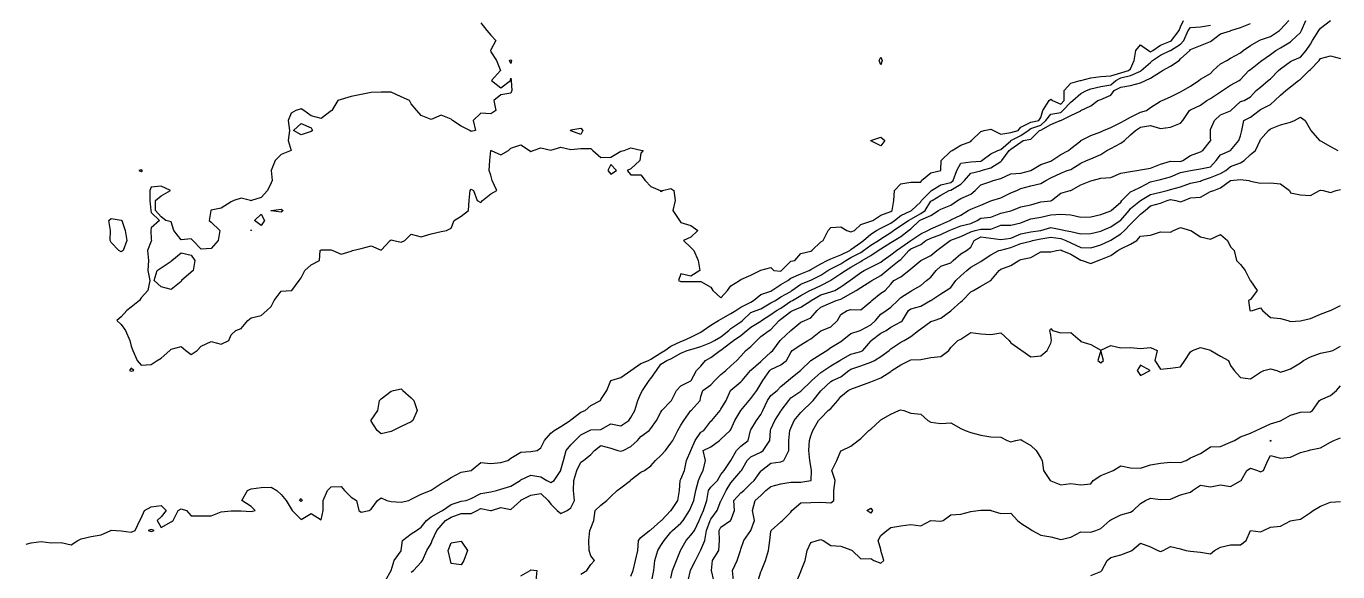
# Model space of a CAD drawing. Header units: metres. Extents: x 2681030 to 2681330, y 1246000 to 1246290.
# Drawn here: x 2681030 to 2681095.6, y 1246081.7 to 1246109 of the extents above; entities that cross this region are included whole.
import ezdxf

# ---------------------------------------------------------------- set-up
doc = ezdxf.new("R2010")
doc.units = ezdxf.units.M
doc.layers.add('BASIS_HOEHENLINIEN', color=8, linetype='Continuous')

msp = doc.modelspace()

# ---------------------------------------------------------------- linework, layer by layer
at = {"layer": 'BASIS_HOEHENLINIEN'}
for points, elevation in [([(2681030, 1246083.06), (2681030.25, 1246083.12), (2681030.75, 1246083.191), (2681031.25, 1246083.134), (2681031.75, 1246083.136), (2681032.25, 1246083.033), (2681032.585, 1246083.25), (2681032.75, 1246083.318), (2681033.25, 1246083.438), (2681033.75, 1246083.523), (2681034.227, 1246083.75), (2681034.25, 1246083.758), (2681034.495, 1246083.75), (2681034.75, 1246083.732), (2681035.25, 1246083.66), (2681035.452, 1246083.75), (2681035.676, 1246084.25), (2681035.75, 1246084.354), (2681035.914, 1246084.75), (2681036.25, 1246084.921), (2681036.75, 1246084.989), (2681037.003, 1246084.75), (2681036.75, 1246084.42), (2681036.553, 1246084.25), (2681036.75, 1246083.894), (2681037.25, 1246084.179), (2681037.354, 1246084.25), (2681037.598, 1246084.75), (2681037.75, 1246084.835), (2681038.022, 1246084.75), (2681038.25, 1246084.478), (2681038.75, 1246084.485), (2681039.25, 1246084.475), (2681039.75, 1246084.673), (2681040.25, 1246084.733), (2681040.75, 1246084.727), (2681041.25, 1246084.693), (2681041.447, 1246084.75), (2681041.25, 1246084.946), (2681040.794, 1246085.25), (2681041.064, 1246085.75), (2681041.25, 1246085.826), (2681041.75, 1246085.888), (2681042.25, 1246085.91), (2681042.534, 1246085.75), (2681042.75, 1246085.55), (2681042.999, 1246085.25), (2681043.25, 1246084.823), (2681043.303, 1246084.75), (2681043.75, 1246084.289), (2681044.25, 1246084.589), (2681044.75, 1246084.269), (2681044.852, 1246084.75), (2681044.856, 1246085.25), (2681045.064, 1246085.75), (2681045.25, 1246085.929), (2681045.75, 1246085.952), (2681045.928, 1246085.75), (2681046.25, 1246085.403), (2681046.514, 1246085.25), (2681046.646, 1246084.75), (2681046.75, 1246084.655), (2681047.162, 1246084.75), (2681047.25, 1246084.815), (2681047.566, 1246085.25), (2681047.75, 1246085.378), (2681048.046, 1246085.25), (2681048.25, 1246085.188), (2681048.75, 1246085.16), (2681049.138, 1246085.25), (2681049.25, 1246085.317), (2681049.75, 1246085.556), (2681050.23, 1246085.75), (2681050.25, 1246085.764), (2681050.75, 1246086.093), (2681051.019, 1246086.25), (2681051.25, 1246086.399), (2681051.75, 1246086.659), (2681052.25, 1246086.746), (2681052.265, 1246086.75), (2681052.75, 1246087.142), (2681053.25, 1246087.093), (2681053.75, 1246087.142), (2681054.089, 1246087.25), (2681054.25, 1246087.356), (2681054.75, 1246087.666), (2681055.25, 1246087.694), (2681055.566, 1246087.75), (2681055.75, 1246087.886), (2681055.919, 1246088.25), (2681056.25, 1246088.617), (2681056.417, 1246088.75), (2681056.75, 1246088.953), (2681057.208, 1246089.25), (2681057.25, 1246089.288), (2681057.75, 1246089.665), (2681057.965, 1246089.75), (2681058.25, 1246090.001), (2681058.727, 1246090.25), (2681058.75, 1246090.294), (2681059.039, 1246090.75), (2681059.242, 1246091.25), (2681059.25, 1246091.253), (2681059.75, 1246091.401), (2681060.246, 1246091.75), (2681060.25, 1246091.753), (2681060.75, 1246092.097), (2681061.123, 1246092.25), (2681061.25, 1246092.317), (2681061.75, 1246092.625), (2681061.946, 1246092.75), (2681062.25, 1246092.972), (2681062.75, 1246093.196), (2681062.883, 1246093.25), (2681063.25, 1246093.423), (2681063.75, 1246093.661), (2681063.869, 1246093.75), (2681064.25, 1246094.016), (2681064.63, 1246094.25), (2681064.75, 1246094.322), (2681065.25, 1246094.595), (2681065.497, 1246094.75), (2681065.75, 1246094.911), (2681066.25, 1246095.161), (2681066.39, 1246095.25), (2681066.75, 1246095.55), (2681067.25, 1246095.72), (2681067.292, 1246095.75), (2681067.75, 1246096.05), (2681068.103, 1246096.25), (2681068.25, 1246096.361), (2681068.75, 1246096.589), (2681069.161, 1246096.75), (2681069.25, 1246096.794), (2681069.75, 1246097.09), (2681070.066, 1246097.25), (2681070.25, 1246097.327), (2681070.75, 1246097.534), (2681071.195, 1246097.75), (2681071.25, 1246097.795), (2681071.75, 1246098.155), (2681071.882, 1246098.25), (2681072.25, 1246098.569), (2681072.537, 1246098.75), (2681072.75, 1246098.861), (2681073.25, 1246099.123), (2681073.429, 1246099.25), (2681073.75, 1246099.494), (2681074.25, 1246099.731), (2681074.291, 1246099.75), (2681074.75, 1246100.185), (2681074.786, 1246100.25), (2681075.25, 1246100.722), (2681075.285, 1246100.75), (2681075.75, 1246101.029), (2681076.25, 1246101.158), (2681076.363, 1246101.25), (2681076.556, 1246101.75), (2681076.75, 1246102.113), (2681077.25, 1246102.186), (2681077.75, 1246102.22), (2681077.811, 1246102.25), (2681078.25, 1246102.582), (2681078.61, 1246102.75), (2681078.75, 1246102.803), (2681079.25, 1246103.24), (2681079.262, 1246103.25), (2681079.75, 1246103.506), (2681080.115, 1246103.75), (2681080.25, 1246103.857), (2681080.75, 1246104.019), (2681081.008, 1246104.25), (2681081.25, 1246104.579), (2681081.75, 1246104.655), (2681081.86, 1246104.75), (2681082.25, 1246105.168), (2681082.363, 1246105.25), (2681082.75, 1246105.604), (2681083.048, 1246105.75), (2681083.25, 1246105.831), (2681083.75, 1246105.955), (2681084.25, 1246106.036), (2681084.516, 1246106.25), (2681084.75, 1246106.391), (2681085.25, 1246106.501), (2681085.75, 1246106.727), (2681085.777, 1246106.75), (2681086.25, 1246107.156), (2681086.347, 1246107.25), (2681086.75, 1246107.523), (2681087.231, 1246107.75), (2681087.25, 1246107.761), (2681087.75, 1246108.079), (2681087.915, 1246108.25), (2681088.134, 1246108.75), (2681088.25, 1246108.904), (2681088.75, 1246108.941), (2681089.25, 1246109.031)], 432.5), ([(2681052.75, 1246109.142), (2681053.043, 1246108.75), (2681053.25, 1246108.527), (2681053.5, 1246108.25), (2681053.25, 1246107.785), (2681053.233, 1246107.75), (2681053.25, 1246107.688), (2681053.529, 1246107.25), (2681053.722, 1246106.75), (2681053.268, 1246106.25), (2681053.75, 1246105.888), (2681054.234, 1246106.25), (2681054.25, 1246106.373), (2681054.261, 1246106.25), (2681054.295, 1246105.75), (2681054.25, 1246105.615), (2681053.75, 1246105.546), (2681053.4, 1246105.25), (2681053.484, 1246104.75), (2681053.25, 1246104.59), (2681052.75, 1246104.619), (2681052.355, 1246104.25), (2681052.472, 1246103.75), (2681052.25, 1246103.702), (2681052.192, 1246103.75), (2681051.75, 1246103.977), (2681051.319, 1246104.25), (2681051.25, 1246104.322), (2681050.75, 1246104.52), (2681050.25, 1246104.305), (2681049.75, 1246104.501), (2681049.535, 1246104.75), (2681049.25, 1246105.096), (2681049.174, 1246105.25), (2681048.75, 1246105.442), (2681048.25, 1246105.667), (2681047.75, 1246105.668), (2681047.25, 1246105.66), (2681046.75, 1246105.559), (2681046.25, 1246105.458), (2681045.75, 1246105.313), (2681045.586, 1246105.25), (2681045.287, 1246104.75), (2681045.25, 1246104.731), (2681044.75, 1246104.355), (2681044.25, 1246104.484), (2681043.883, 1246104.75), (2681043.75, 1246104.838), (2681043.483, 1246104.75), (2681043.25, 1246104.623), (2681043.107, 1246104.25), (2681043.176, 1246103.75), (2681043.105, 1246103.25), (2681043.25, 1246102.752), (2681043.251, 1246102.75), (2681043.25, 1246102.749), (2681042.75, 1246102.549), (2681042.461, 1246102.25), (2681042.255, 1246101.75), (2681042.299, 1246101.25), (2681042.25, 1246101.129), (2681042.062, 1246100.75), (2681041.75, 1246100.404), (2681041.261, 1246100.25), (2681041.25, 1246100.23), (2681041.214, 1246100.25), (2681040.75, 1246100.366), (2681040.385, 1246100.25), (2681040.25, 1246100.184), (2681039.75, 1246099.873), (2681039.25, 1246099.769), (2681039.236, 1246099.75), (2681039.147, 1246099.25), (2681039.25, 1246099.169), (2681039.693, 1246098.75), (2681039.594, 1246098.25), (2681039.25, 1246097.857), (2681038.75, 1246097.812), (2681038.338, 1246098.25), (2681038.25, 1246098.327), (2681037.75, 1246098.279), (2681037.386, 1246098.75), (2681037.25, 1246099.187), (2681036.983, 1246099.25), (2681036.75, 1246099.436), (2681036.462, 1246099.75), (2681036.463, 1246100.25), (2681036.75, 1246100.479), (2681037.209, 1246100.75), (2681036.75, 1246100.963), (2681036.25, 1246100.912), (2681036.181, 1246100.75), (2681036.18, 1246100.25), (2681036.238, 1246099.75), (2681036.25, 1246099.66), (2681036.675, 1246099.25), (2681036.25, 1246098.885), (2681036.225, 1246098.75), (2681036.25, 1246098.318), (2681036.274, 1246098.25), (2681036.25, 1246098.226), (2681036.063, 1246097.75), (2681036.11, 1246097.25), (2681036.088, 1246096.75), (2681036.177, 1246096.25), (2681036.084, 1246095.75), (2681035.75, 1246095.384), (2681035.671, 1246095.25), (2681035.25, 1246094.913), (2681035.034, 1246094.75), (2681034.75, 1246094.434), (2681034.539, 1246094.25), (2681034.75, 1246094.053), (2681034.967, 1246093.75), (2681035.188, 1246093.25), (2681035.25, 1246092.963), (2681035.333, 1246092.75), (2681035.557, 1246092.25), (2681035.75, 1246092.02), (2681036.25, 1246092.046), (2681036.547, 1246092.25), (2681036.75, 1246092.372), (2681037.192, 1246092.75), (2681037.25, 1246092.807), (2681037.75, 1246092.952), (2681037.99, 1246092.75), (2681038.25, 1246092.546), (2681038.559, 1246092.75), (2681038.75, 1246092.97), (2681039.25, 1246093.204), (2681039.75, 1246093.06), (2681040.129, 1246093.25), (2681040.25, 1246093.535), (2681040.493, 1246093.75), (2681040.75, 1246093.855), (2681041.085, 1246094.25), (2681041.25, 1246094.375), (2681041.75, 1246094.492), (2681042.039, 1246094.75), (2681042.25, 1246094.956), (2681042.399, 1246095.25), (2681042.75, 1246095.713), (2681043.25, 1246095.743), (2681043.285, 1246095.75), (2681043.659, 1246096.25), (2681043.75, 1246096.389), (2681043.938, 1246096.75), (2681044.25, 1246097.036), (2681044.668, 1246097.25), (2681044.698, 1246097.75), (2681044.75, 1246097.788), (2681045.25, 1246097.778), (2681045.343, 1246097.75), (2681045.75, 1246097.572), (2681046.25, 1246097.715), (2681046.318, 1246097.75), (2681046.75, 1246097.848), (2681047.25, 1246097.988), (2681047.75, 1246097.77), (2681048.199, 1246098.25), (2681048.25, 1246098.282), (2681048.385, 1246098.25), (2681048.75, 1246098.165), (2681048.944, 1246098.25), (2681049.25, 1246098.572), (2681049.75, 1246098.436), (2681050.25, 1246098.592), (2681050.75, 1246098.699), (2681051.027, 1246098.75), (2681051.25, 1246098.865), (2681051.41, 1246099.25), (2681051.75, 1246099.477), (2681052.125, 1246099.75), (2681052.162, 1246100.25), (2681052.202, 1246100.75), (2681052.25, 1246100.826), (2681052.374, 1246100.75), (2681052.56, 1246100.25), (2681052.75, 1246100.158), (2681052.823, 1246100.25), (2681053.25, 1246100.589), (2681053.54, 1246100.75), (2681053.313, 1246101.25), (2681053.25, 1246101.527), (2681053.162, 1246101.75), (2681053.19, 1246102.25), (2681053.24, 1246102.75), (2681053.25, 1246102.755), (2681053.263, 1246102.75), (2681053.75, 1246102.53), (2681054.12, 1246102.75), (2681054.25, 1246102.875), (2681054.75, 1246103.034), (2681055.182, 1246102.75), (2681055.25, 1246102.697), (2681055.363, 1246102.75), (2681055.75, 1246102.886), (2681056.25, 1246102.766), (2681056.75, 1246102.928), (2681057.25, 1246102.797), (2681057.75, 1246102.857), (2681058.25, 1246102.853), (2681058.351, 1246102.75), (2681058.75, 1246102.397), (2681059.25, 1246102.422), (2681059.75, 1246102.718), (2681059.918, 1246102.75), (2681060.25, 1246102.885), (2681060.75, 1246102.778), (2681060.86, 1246102.75), (2681060.75, 1246102.624), (2681060.691, 1246102.25), (2681060.25, 1246101.841), (2681060.07, 1246101.75), (2681060.25, 1246101.532), (2681060.75, 1246101.529), (2681060.968, 1246101.25), (2681061.25, 1246100.952), (2681061.711, 1246100.75), (2681061.75, 1246100.703), (2681061.834, 1246100.75), (2681062.25, 1246100.847), (2681062.397, 1246100.75), (2681062.467, 1246100.25), (2681062.352, 1246099.75), (2681062.681, 1246099.25), (2681062.75, 1246099.156), (2681063.25, 1246098.999), (2681063.59, 1246098.75), (2681063.25, 1246098.413), (2681062.877, 1246098.25), (2681063.25, 1246097.899), (2681063.392, 1246097.75), (2681063.608, 1246097.25), (2681063.703, 1246096.75), (2681063.25, 1246096.462), (2681062.75, 1246096.586), (2681062.624, 1246096.25), (2681062.75, 1246096.205), (2681063.25, 1246096.194), (2681063.75, 1246096.202), (2681064.25, 1246095.914), (2681064.351, 1246095.75), (2681064.75, 1246095.391), (2681065.074, 1246095.75), (2681065.25, 1246095.981), (2681065.683, 1246096.25), (2681065.75, 1246096.304), (2681066.25, 1246096.515), (2681066.716, 1246096.75), (2681066.75, 1246096.773), (2681067.25, 1246096.893), (2681067.405, 1246096.75), (2681067.75, 1246096.72), (2681067.79, 1246096.75), (2681068.25, 1246097.224), (2681068.456, 1246097.25), (2681068.75, 1246097.609), (2681069.25, 1246097.724), (2681069.308, 1246097.75), (2681069.75, 1246098.191), (2681069.863, 1246098.25), (2681070.114, 1246098.75), (2681070.25, 1246098.902), (2681070.75, 1246098.936), (2681071.057, 1246098.75), (2681071.25, 1246098.685), (2681071.43, 1246098.75), (2681071.75, 1246099.046), (2681072.25, 1246099.211), (2681072.352, 1246099.25), (2681072.75, 1246099.526), (2681073.25, 1246099.699), (2681073.323, 1246099.75), (2681073.396, 1246100.25), (2681073.436, 1246100.75), (2681073.75, 1246101.08), (2681074.25, 1246101.172), (2681074.75, 1246101.177), (2681074.792, 1246101.25), (2681075.25, 1246101.632), (2681075.746, 1246101.75), (2681075.75, 1246101.769), (2681075.767, 1246102.25), (2681076.25, 1246102.729), (2681076.319, 1246102.75), (2681076.75, 1246103.019), (2681077.25, 1246103.212), (2681077.294, 1246103.25), (2681077.75, 1246103.712), (2681077.928, 1246103.75), (2681078.25, 1246103.816), (2681078.388, 1246103.75), (2681078.75, 1246103.579), (2681079.25, 1246103.651), (2681079.615, 1246103.75), (2681079.75, 1246103.918), (2681080.25, 1246104.175), (2681080.655, 1246104.25), (2681080.75, 1246104.397), (2681080.849, 1246104.75), (2681081.165, 1246105.25), (2681081.25, 1246105.329), (2681081.333, 1246105.25), (2681081.75, 1246105.068), (2681081.922, 1246105.25), (2681081.923, 1246105.75), (2681082.25, 1246106.123), (2681082.728, 1246106.25), (2681082.75, 1246106.26), (2681083.25, 1246106.383), (2681083.75, 1246106.45), (2681084.25, 1246106.482), (2681084.75, 1246106.632), (2681085.148, 1246106.75), (2681085.25, 1246106.846), (2681085.433, 1246107.25), (2681085.508, 1246107.75), (2681085.75, 1246108.043), (2681086.145, 1246107.75), (2681086.25, 1246107.692), (2681086.362, 1246107.75), (2681086.75, 1246108.03), (2681087.25, 1246108.221), (2681087.301, 1246108.25), (2681087.684, 1246108.75), (2681087.75, 1246108.934), (2681087.885, 1246109.25)], 432), ([(2681047.981, 1246081.25), (2681048.25, 1246081.739), (2681048.256, 1246081.75), (2681048.414, 1246082.25), (2681048.75, 1246082.731), (2681048.761, 1246082.75), (2681048.819, 1246083.25), (2681049.25, 1246083.583), (2681049.517, 1246083.75), (2681049.75, 1246083.907), (2681050.029, 1246084.25), (2681050.25, 1246084.426), (2681050.75, 1246084.712), (2681050.819, 1246084.75), (2681051.25, 1246085.04), (2681051.75, 1246085.206), (2681052.011, 1246085.25), (2681052.25, 1246085.34), (2681052.75, 1246085.593), (2681053.25, 1246085.682), (2681053.523, 1246085.75), (2681053.75, 1246085.819), (2681054.25, 1246085.962), (2681054.716, 1246086.25), (2681054.75, 1246086.28), (2681055.25, 1246086.514), (2681055.75, 1246086.421), (2681056.038, 1246086.25), (2681056.25, 1246086.139), (2681056.418, 1246086.25), (2681056.739, 1246086.75), (2681056.75, 1246086.781), (2681056.875, 1246087.25), (2681057.016, 1246087.75), (2681057.25, 1246088.03), (2681057.463, 1246088.25), (2681057.75, 1246088.521), (2681058.186, 1246088.75), (2681058.25, 1246088.776), (2681058.75, 1246088.796), (2681059.25, 1246089.073), (2681059.75, 1246088.974), (2681060.142, 1246089.25), (2681060.25, 1246089.396), (2681060.452, 1246089.75), (2681060.589, 1246090.25), (2681060.75, 1246090.595), (2681060.834, 1246090.75), (2681061.158, 1246091.25), (2681061.25, 1246091.346), (2681061.528, 1246091.75), (2681061.75, 1246092.061), (2681062.039, 1246092.25), (2681062.25, 1246092.33), (2681062.75, 1246092.613), (2681063.07, 1246092.75), (2681063.25, 1246092.793), (2681063.75, 1246092.946), (2681064.25, 1246093.153), (2681064.425, 1246093.25), (2681064.75, 1246093.44), (2681065.147, 1246093.75), (2681065.25, 1246093.855), (2681065.75, 1246094.182), (2681065.827, 1246094.25), (2681066.25, 1246094.65), (2681066.522, 1246094.75), (2681066.75, 1246094.838), (2681067.25, 1246095.137), (2681067.475, 1246095.25), (2681067.75, 1246095.425), (2681068.25, 1246095.708), (2681068.308, 1246095.75), (2681068.75, 1246096.06), (2681069.194, 1246096.25), (2681069.25, 1246096.275), (2681069.75, 1246096.52), (2681070.098, 1246096.75), (2681070.25, 1246096.841), (2681070.75, 1246097.079), (2681070.993, 1246097.25), (2681071.25, 1246097.4), (2681071.75, 1246097.658), (2681071.888, 1246097.75), (2681072.25, 1246098.015), (2681072.636, 1246098.25), (2681072.75, 1246098.327), (2681073.25, 1246098.66), (2681073.388, 1246098.75), (2681073.75, 1246098.995), (2681074.133, 1246099.25), (2681074.25, 1246099.314), (2681074.75, 1246099.596), (2681074.97, 1246099.75), (2681075.25, 1246100.221), (2681075.314, 1246100.25), (2681075.75, 1246100.521), (2681076.174, 1246100.75), (2681076.25, 1246100.766), (2681076.75, 1246101.072), (2681076.942, 1246101.25), (2681077.25, 1246101.617), (2681077.75, 1246101.745), (2681077.769, 1246101.75), (2681078.25, 1246101.893), (2681078.75, 1246102.207), (2681078.799, 1246102.25), (2681079.167, 1246102.75), (2681079.25, 1246102.825), (2681079.75, 1246103.173), (2681079.875, 1246103.25), (2681080.25, 1246103.329), (2681080.683, 1246103.75), (2681080.75, 1246103.775), (2681081.25, 1246104.055), (2681081.722, 1246104.25), (2681081.75, 1246104.253), (2681082.25, 1246104.504), (2681082.75, 1246104.742), (2681082.764, 1246104.75), (2681083.25, 1246104.993), (2681083.6, 1246105.25), (2681083.75, 1246105.313), (2681084.25, 1246105.518), (2681084.423, 1246105.75), (2681084.75, 1246105.923), (2681085.25, 1246106.002), (2681085.75, 1246106.134), (2681085.995, 1246106.25), (2681086.25, 1246106.369), (2681086.75, 1246106.693), (2681086.838, 1246106.75), (2681087.25, 1246106.965), (2681087.679, 1246107.25), (2681087.75, 1246107.338), (2681088.212, 1246107.75), (2681088.25, 1246107.801), (2681088.75, 1246108.006), (2681089.25, 1246108.202), (2681089.315, 1246108.25), (2681089.75, 1246108.592), (2681090.25, 1246108.748), (2681090.257, 1246108.75), (2681090.75, 1246108.911), (2681091.25, 1246109.109)], 433), ([(2681049.25, 1246081.655), (2681049.37, 1246081.75), (2681049.75, 1246082.155), (2681049.826, 1246082.25), (2681050.035, 1246082.75), (2681050.25, 1246083.1), (2681050.31, 1246083.25), (2681050.544, 1246083.75), (2681050.75, 1246083.997), (2681050.978, 1246084.25), (2681051.25, 1246084.414), (2681051.75, 1246084.592), (2681052.25, 1246084.592), (2681052.554, 1246084.75), (2681052.75, 1246084.838), (2681053.231, 1246084.75), (2681053.25, 1246084.745), (2681053.268, 1246084.75), (2681053.75, 1246084.89), (2681054.25, 1246084.798), (2681054.735, 1246085.25), (2681054.75, 1246085.261), (2681055.25, 1246085.519), (2681055.75, 1246085.586), (2681056.115, 1246085.25), (2681056.25, 1246085.053), (2681056.561, 1246084.75), (2681056.75, 1246084.592), (2681057.058, 1246084.75), (2681057.25, 1246084.869), (2681057.433, 1246085.25), (2681057.377, 1246085.75), (2681057.401, 1246086.25), (2681057.548, 1246086.75), (2681057.75, 1246087.154), (2681057.873, 1246087.25), (2681058.25, 1246087.539), (2681058.43, 1246087.75), (2681058.75, 1246087.995), (2681059.25, 1246087.863), (2681059.603, 1246087.75), (2681059.75, 1246087.709), (2681059.858, 1246087.75), (2681060.25, 1246087.946), (2681060.575, 1246088.25), (2681060.75, 1246088.45), (2681061.161, 1246088.75), (2681061.25, 1246088.85), (2681061.533, 1246089.25), (2681061.75, 1246089.656), (2681061.796, 1246089.75), (2681062.25, 1246090.214), (2681062.28, 1246090.25), (2681062.525, 1246090.75), (2681062.75, 1246090.977), (2681063.25, 1246091.223), (2681063.267, 1246091.25), (2681063.538, 1246091.75), (2681063.75, 1246091.958), (2681063.974, 1246092.25), (2681064.25, 1246092.399), (2681064.715, 1246092.75), (2681064.75, 1246092.772), (2681065.25, 1246093.142), (2681065.387, 1246093.25), (2681065.75, 1246093.492), (2681066.056, 1246093.75), (2681066.25, 1246093.923), (2681066.75, 1246094.223), (2681066.79, 1246094.25), (2681067.25, 1246094.545), (2681067.536, 1246094.75), (2681067.75, 1246094.873), (2681068.25, 1246095.212), (2681068.335, 1246095.25), (2681068.75, 1246095.503), (2681069.205, 1246095.75), (2681069.25, 1246095.768), (2681069.75, 1246096.004), (2681070.23, 1246096.25), (2681070.25, 1246096.262), (2681070.75, 1246096.607), (2681070.989, 1246096.75), (2681071.25, 1246096.913), (2681071.75, 1246097.206), (2681071.826, 1246097.25), (2681072.25, 1246097.505), (2681072.623, 1246097.75), (2681072.75, 1246097.827), (2681073.25, 1246098.144), (2681073.411, 1246098.25), (2681073.75, 1246098.453), (2681074.131, 1246098.75), (2681074.25, 1246098.83), (2681074.691, 1246099.25), (2681074.75, 1246099.285), (2681075.25, 1246099.495), (2681075.637, 1246099.75), (2681075.75, 1246099.814), (2681076.25, 1246100.023), (2681076.593, 1246100.25), (2681076.75, 1246100.349), (2681077.25, 1246100.577), (2681077.463, 1246100.75), (2681077.75, 1246101.035), (2681078.25, 1246101.203), (2681078.364, 1246101.25), (2681078.75, 1246101.357), (2681079.25, 1246101.591), (2681079.75, 1246101.619), (2681080.25, 1246101.746), (2681080.262, 1246101.75), (2681080.75, 1246102.049), (2681081.25, 1246102.222), (2681081.31, 1246102.25), (2681081.75, 1246102.555), (2681082.141, 1246102.75), (2681082.25, 1246102.847), (2681082.75, 1246103.238), (2681082.764, 1246103.25), (2681083.25, 1246103.499), (2681083.75, 1246103.691), (2681083.885, 1246103.75), (2681084.25, 1246103.9), (2681084.75, 1246104.161), (2681084.937, 1246104.25), (2681085.25, 1246104.424), (2681085.75, 1246104.677), (2681086.039, 1246104.75), (2681086.25, 1246104.899), (2681086.75, 1246105.22), (2681086.823, 1246105.25), (2681087.25, 1246105.443), (2681087.75, 1246105.694), (2681087.853, 1246105.75), (2681088.25, 1246105.973), (2681088.668, 1246106.25), (2681088.75, 1246106.315), (2681089.25, 1246106.614), (2681089.375, 1246106.75), (2681089.75, 1246107.091), (2681090.062, 1246107.25), (2681090.25, 1246107.369), (2681090.75, 1246107.636), (2681090.881, 1246107.75), (2681091.25, 1246108.006), (2681091.674, 1246108.25), (2681091.75, 1246108.29), (2681092.25, 1246108.451), (2681092.692, 1246108.75), (2681092.75, 1246108.8), (2681093.165, 1246109.25)], 433.5), ([(2681057.75, 1246081.565), (2681058.05, 1246081.75), (2681058.25, 1246082.037), (2681058.432, 1246082.25), (2681058.25, 1246082.468), (2681058.167, 1246082.75), (2681058.144, 1246083.25), (2681058.202, 1246083.75), (2681058.25, 1246083.864), (2681058.392, 1246084.25), (2681058.458, 1246084.75), (2681058.75, 1246085.006), (2681059.051, 1246085.25), (2681059.25, 1246085.452), (2681059.554, 1246085.75), (2681059.75, 1246085.885), (2681060.232, 1246086.25), (2681060.25, 1246086.272), (2681060.75, 1246086.669), (2681060.923, 1246086.75), (2681061.25, 1246086.982), (2681061.477, 1246087.25), (2681061.75, 1246087.491), (2681061.972, 1246087.75), (2681062.25, 1246088.117), (2681062.354, 1246088.25), (2681062.597, 1246088.75), (2681062.75, 1246089.012), (2681062.904, 1246089.25), (2681063.25, 1246089.741), (2681063.257, 1246089.75), (2681063.718, 1246090.25), (2681063.75, 1246090.448), (2681063.846, 1246090.75), (2681064.25, 1246091.033), (2681064.453, 1246091.25), (2681064.75, 1246091.555), (2681064.992, 1246091.75), (2681065.25, 1246091.989), (2681065.547, 1246092.25), (2681065.75, 1246092.459), (2681066.003, 1246092.75), (2681066.25, 1246092.956), (2681066.551, 1246093.25), (2681066.75, 1246093.441), (2681067.173, 1246093.75), (2681067.25, 1246093.793), (2681067.667, 1246094.25), (2681067.75, 1246094.311), (2681068.25, 1246094.695), (2681068.349, 1246094.75), (2681068.75, 1246094.912), (2681069.25, 1246095.228), (2681069.273, 1246095.25), (2681069.75, 1246095.525), (2681070.25, 1246095.685), (2681070.446, 1246095.75), (2681070.75, 1246095.933), (2681071.197, 1246096.25), (2681071.25, 1246096.277), (2681071.75, 1246096.646), (2681071.913, 1246096.75), (2681072.25, 1246096.917), (2681072.75, 1246097.172), (2681072.844, 1246097.25), (2681073.25, 1246097.533), (2681073.543, 1246097.75), (2681073.75, 1246097.896), (2681074.25, 1246098.246), (2681074.257, 1246098.25), (2681074.75, 1246098.593), (2681075.105, 1246098.75), (2681075.25, 1246098.836), (2681075.75, 1246099.048), (2681076.204, 1246099.25), (2681076.25, 1246099.282), (2681076.75, 1246099.518), (2681077.127, 1246099.75), (2681077.25, 1246099.816), (2681077.75, 1246100.025), (2681078.25, 1246100.231), (2681078.307, 1246100.25), (2681078.75, 1246100.394), (2681079.25, 1246100.629), (2681079.552, 1246100.75), (2681079.75, 1246100.846), (2681080.25, 1246100.982), (2681080.75, 1246101.107), (2681081.003, 1246101.25), (2681081.25, 1246101.38), (2681081.75, 1246101.622), (2681082.077, 1246101.75), (2681082.25, 1246101.808), (2681082.75, 1246102.117), (2681083.039, 1246102.25), (2681083.25, 1246102.335), (2681083.75, 1246102.562), (2681084.059, 1246102.75), (2681084.25, 1246102.849), (2681084.75, 1246103.113), (2681084.936, 1246103.25), (2681085.25, 1246103.545), (2681085.489, 1246103.75), (2681085.75, 1246103.923), (2681086.25, 1246104.007), (2681086.75, 1246103.857), (2681087.25, 1246103.921), (2681087.75, 1246104.12), (2681087.867, 1246104.25), (2681088.188, 1246104.75), (2681088.25, 1246104.784), (2681088.75, 1246105.022), (2681089.061, 1246105.25), (2681089.25, 1246105.359), (2681089.75, 1246105.692), (2681089.841, 1246105.75), (2681090.25, 1246106.026), (2681090.673, 1246106.25), (2681090.75, 1246106.308), (2681091.167, 1246106.75), (2681091.25, 1246106.813), (2681091.75, 1246107.209), (2681091.814, 1246107.25), (2681092.25, 1246107.556), (2681092.504, 1246107.75), (2681092.75, 1246107.897), (2681093.25, 1246108.197), (2681093.319, 1246108.25), (2681093.75, 1246108.652), (2681093.803, 1246108.75), (2681094.009, 1246109.25)], 434), ([(2681060.25, 1246081.464), (2681060.361, 1246081.75), (2681060.486, 1246082.25), (2681060.603, 1246082.75), (2681060.632, 1246083.25), (2681060.75, 1246083.401), (2681061.178, 1246083.75), (2681061.25, 1246083.778), (2681061.75, 1246084.227), (2681061.78, 1246084.25), (2681062.25, 1246084.738), (2681062.258, 1246084.75), (2681062.598, 1246085.25), (2681062.685, 1246085.75), (2681062.719, 1246086.25), (2681062.75, 1246086.317), (2681062.932, 1246086.75), (2681063.033, 1246087.25), (2681063.25, 1246087.743), (2681063.252, 1246087.75), (2681063.461, 1246088.25), (2681063.75, 1246088.656), (2681063.9, 1246088.75), (2681064.25, 1246089.206), (2681064.291, 1246089.25), (2681064.717, 1246089.75), (2681064.75, 1246089.813), (2681065.012, 1246090.25), (2681065.234, 1246090.75), (2681065.25, 1246090.767), (2681065.75, 1246091.184), (2681065.821, 1246091.25), (2681066.231, 1246091.75), (2681066.25, 1246091.769), (2681066.75, 1246092.206), (2681066.798, 1246092.25), (2681067.25, 1246092.667), (2681067.342, 1246092.75), (2681067.712, 1246093.25), (2681067.75, 1246093.289), (2681068.246, 1246093.75), (2681068.25, 1246093.755), (2681068.75, 1246094.16), (2681068.944, 1246094.25), (2681069.25, 1246094.388), (2681069.57, 1246094.75), (2681069.75, 1246094.918), (2681070.25, 1246095.137), (2681070.52, 1246095.25), (2681070.75, 1246095.317), (2681071.25, 1246095.604), (2681071.52, 1246095.75), (2681071.75, 1246095.899), (2681072.25, 1246096.212), (2681072.31, 1246096.25), (2681072.75, 1246096.494), (2681073.054, 1246096.75), (2681073.25, 1246096.914), (2681073.674, 1246097.25), (2681073.75, 1246097.306), (2681074.148, 1246097.75), (2681074.25, 1246097.828), (2681074.75, 1246098.056), (2681075.006, 1246098.25), (2681075.25, 1246098.367), (2681075.75, 1246098.545), (2681076.174, 1246098.75), (2681076.25, 1246098.787), (2681076.75, 1246098.988), (2681077.25, 1246099.102), (2681077.578, 1246099.25), (2681077.75, 1246099.364), (2681078.25, 1246099.419), (2681078.75, 1246099.62), (2681079.25, 1246099.733), (2681079.303, 1246099.75), (2681079.75, 1246099.94), (2681080.25, 1246100.029), (2681080.75, 1246100.187), (2681081.25, 1246100.233), (2681081.292, 1246100.25), (2681081.75, 1246100.625), (2681082.22, 1246100.75), (2681082.25, 1246100.758), (2681082.75, 1246101.035), (2681083.25, 1246101.229), (2681083.317, 1246101.25), (2681083.75, 1246101.375), (2681084.25, 1246101.403), (2681084.75, 1246101.622), (2681085.25, 1246101.697), (2681085.565, 1246101.75), (2681085.75, 1246101.789), (2681086.25, 1246101.865), (2681086.75, 1246102.066), (2681087.25, 1246102.224), (2681087.75, 1246102.209), (2681087.855, 1246102.25), (2681088.25, 1246102.506), (2681088.75, 1246102.684), (2681088.857, 1246102.75), (2681089.25, 1246103.238), (2681089.259, 1246103.25), (2681089.25, 1246103.4), (2681089.236, 1246103.75), (2681089.25, 1246103.797), (2681089.446, 1246104.25), (2681089.75, 1246104.541), (2681090.25, 1246104.74), (2681090.255, 1246104.75), (2681090.75, 1246105.207), (2681090.923, 1246105.25), (2681091.25, 1246105.44), (2681091.529, 1246105.75), (2681091.75, 1246105.927), (2681092.124, 1246106.25), (2681092.25, 1246106.339), (2681092.643, 1246106.75), (2681092.75, 1246106.838), (2681093.25, 1246107.213), (2681093.346, 1246107.25), (2681093.75, 1246107.423), (2681094.031, 1246107.75), (2681094.25, 1246108.077), (2681094.352, 1246108.25), (2681094.667, 1246108.75), (2681094.75, 1246108.882), (2681095.25, 1246109.25)], 434.5), ([(2681061.292, 1246081.25), (2681061.4, 1246081.75), (2681061.452, 1246082.25), (2681061.595, 1246082.75), (2681061.75, 1246082.99), (2681061.911, 1246083.25), (2681062.25, 1246083.663), (2681062.338, 1246083.75), (2681062.75, 1246084.115), (2681062.856, 1246084.25), (2681063.177, 1246084.75), (2681063.25, 1246084.889), (2681063.397, 1246085.25), (2681063.498, 1246085.75), (2681063.628, 1246086.25), (2681063.75, 1246086.522), (2681063.87, 1246086.75), (2681063.988, 1246087.25), (2681063.86, 1246087.75), (2681064.25, 1246087.924), (2681064.678, 1246088.25), (2681064.75, 1246088.316), (2681065.215, 1246088.75), (2681065.25, 1246088.794), (2681065.455, 1246089.25), (2681065.75, 1246089.742), (2681065.755, 1246089.75), (2681066.16, 1246090.25), (2681066.25, 1246090.352), (2681066.548, 1246090.75), (2681066.75, 1246091.084), (2681066.844, 1246091.25), (2681067.205, 1246091.75), (2681067.25, 1246091.792), (2681067.75, 1246092.028), (2681068.031, 1246092.25), (2681068.25, 1246092.648), (2681068.315, 1246092.75), (2681068.75, 1246093.024), (2681069.103, 1246093.25), (2681069.25, 1246093.33), (2681069.75, 1246093.73), (2681069.796, 1246093.75), (2681070.25, 1246093.93), (2681070.59, 1246094.25), (2681070.75, 1246094.552), (2681071.074, 1246094.75), (2681071.25, 1246094.805), (2681071.75, 1246094.79), (2681072.25, 1246095.192), (2681072.303, 1246095.25), (2681072.75, 1246095.615), (2681072.968, 1246095.75), (2681073.25, 1246096.061), (2681073.404, 1246096.25), (2681073.75, 1246096.44), (2681074.156, 1246096.75), (2681074.25, 1246096.828), (2681074.75, 1246097.247), (2681074.755, 1246097.25), (2681075.25, 1246097.497), (2681075.553, 1246097.75), (2681075.75, 1246097.903), (2681076.223, 1246098.25), (2681076.25, 1246098.262), (2681076.75, 1246098.447), (2681077.25, 1246098.683), (2681077.474, 1246098.75), (2681077.75, 1246098.824), (2681078.25, 1246098.818), (2681078.75, 1246099.013), (2681079.25, 1246099.025), (2681079.75, 1246099.14), (2681080.044, 1246099.25), (2681080.25, 1246099.333), (2681080.75, 1246099.426), (2681081.25, 1246099.528), (2681081.75, 1246099.563), (2681082.25, 1246099.528), (2681082.75, 1246099.417), (2681083.25, 1246099.428), (2681083.75, 1246099.56), (2681084.25, 1246099.728), (2681084.276, 1246099.75), (2681084.75, 1246100.163), (2681084.815, 1246100.25), (2681085.25, 1246100.693), (2681085.389, 1246100.75), (2681085.75, 1246100.918), (2681086.25, 1246101.18), (2681086.531, 1246101.25), (2681086.75, 1246101.295), (2681087.25, 1246101.443), (2681087.75, 1246101.659), (2681088.245, 1246101.75), (2681088.25, 1246101.751), (2681088.75, 1246101.833), (2681089.25, 1246101.939), (2681089.529, 1246102.25), (2681089.75, 1246102.532), (2681090.241, 1246102.75), (2681090.25, 1246102.757), (2681090.662, 1246103.25), (2681090.75, 1246103.489), (2681090.819, 1246103.75), (2681090.915, 1246104.25), (2681091.25, 1246104.428), (2681091.685, 1246104.75), (2681091.75, 1246104.806), (2681092.25, 1246105.054), (2681092.463, 1246105.25), (2681092.75, 1246105.524), (2681093.01, 1246105.75), (2681093.25, 1246105.939), (2681093.654, 1246106.25), (2681093.75, 1246106.331), (2681094.188, 1246106.75), (2681094.25, 1246106.806), (2681094.673, 1246107.25), (2681094.75, 1246107.362), (2681095.25, 1246107.493), (2681095.75, 1246107.361)], 435), ([(2681072.815, 1246107.25), (2681072.75, 1246107.041), (2681072.664, 1246107.25), (2681072.75, 1246107.42), (2681072.815, 1246107.25)], 432), ([(2681054.268, 1246107.25), (2681054.25, 1246107.099), (2681054.172, 1246107.25), (2681054.25, 1246107.296), (2681054.268, 1246107.25)], 432), ([(2681044.323, 1246103.75), (2681044.25, 1246103.705), (2681043.75, 1246103.538), (2681043.372, 1246103.75), (2681043.75, 1246104.1), (2681044.25, 1246103.885), (2681044.323, 1246103.75)], 432), ([(2681062.25, 1246081.357), (2681062.329, 1246081.75), (2681062.535, 1246082.25), (2681062.734, 1246082.75), (2681062.75, 1246082.779), (2681063.007, 1246083.25), (2681063.25, 1246083.504), (2681063.423, 1246083.75), (2681063.67, 1246084.25), (2681063.75, 1246084.438), (2681063.876, 1246084.75), (2681064.054, 1246085.25), (2681064.134, 1246085.75), (2681064.25, 1246085.913), (2681064.573, 1246086.25), (2681064.75, 1246086.543), (2681064.919, 1246086.75), (2681065.25, 1246087.25), (2681065.25, 1246087.25), (2681065.526, 1246087.75), (2681065.75, 1246087.957), (2681066.116, 1246088.25), (2681066.235, 1246088.75), (2681066.25, 1246088.777), (2681066.531, 1246089.25), (2681066.75, 1246089.539), (2681066.848, 1246089.75), (2681067.08, 1246090.25), (2681067.25, 1246090.497), (2681067.561, 1246090.75), (2681067.75, 1246090.939), (2681068.12, 1246091.25), (2681068.25, 1246091.37), (2681068.738, 1246091.75), (2681068.75, 1246091.758), (2681069.247, 1246092.25), (2681069.25, 1246092.253), (2681069.75, 1246092.56), (2681070.048, 1246092.75), (2681070.25, 1246092.9), (2681070.75, 1246093.198), (2681070.819, 1246093.25), (2681071.25, 1246093.598), (2681071.723, 1246093.75), (2681071.75, 1246093.758), (2681072.25, 1246094.036), (2681072.479, 1246094.25), (2681072.75, 1246094.571), (2681073.011, 1246094.75), (2681073.25, 1246094.908), (2681073.606, 1246095.25), (2681073.75, 1246095.398), (2681074.25, 1246095.722), (2681074.304, 1246095.75), (2681074.75, 1246095.996), (2681075.031, 1246096.25), (2681075.25, 1246096.422), (2681075.526, 1246096.75), (2681075.75, 1246096.973), (2681076.25, 1246097.136), (2681076.373, 1246097.25), (2681076.75, 1246097.584), (2681077.032, 1246097.75), (2681077.25, 1246097.913), (2681077.424, 1246098.25), (2681077.75, 1246098.432), (2681078.25, 1246098.36), (2681078.75, 1246098.3), (2681079.25, 1246098.372), (2681079.75, 1246098.581), (2681080.25, 1246098.693), (2681080.747, 1246098.75), (2681080.75, 1246098.75), (2681081.25, 1246098.894), (2681081.75, 1246098.8), (2681081.979, 1246098.75), (2681082.25, 1246098.695), (2681082.75, 1246098.58), (2681083.25, 1246098.609), (2681083.75, 1246098.712), (2681083.832, 1246098.75), (2681084.25, 1246098.934), (2681084.727, 1246099.25), (2681084.75, 1246099.269), (2681085.179, 1246099.75), (2681085.25, 1246099.853), (2681085.739, 1246100.25), (2681085.75, 1246100.255), (2681086.25, 1246100.55), (2681086.75, 1246100.676), (2681087.081, 1246100.75), (2681087.25, 1246100.796), (2681087.75, 1246100.94), (2681088.25, 1246101.126), (2681088.75, 1246101.228), (2681088.791, 1246101.25), (2681089.25, 1246101.402), (2681089.75, 1246101.605), (2681090.013, 1246101.75), (2681090.25, 1246101.953), (2681090.75, 1246102.135), (2681090.93, 1246102.25), (2681091.25, 1246102.558), (2681091.501, 1246102.75), (2681091.724, 1246103.25), (2681091.75, 1246103.302), (2681092.14, 1246103.75), (2681092.25, 1246103.83), (2681092.75, 1246104.038), (2681093.25, 1246104.166), (2681093.449, 1246104.25), (2681093.75, 1246104.417), (2681093.978, 1246104.25), (2681094.25, 1246103.796), (2681094.268, 1246103.75), (2681094.702, 1246103.25), (2681094.75, 1246103.24), (2681095.25, 1246102.95), (2681095.611, 1246102.75)], 435.5), ([(2681057.851, 1246103.75), (2681057.75, 1246103.551), (2681057.25, 1246103.733), (2681057.232, 1246103.75), (2681057.25, 1246103.787), (2681057.75, 1246103.875), (2681057.851, 1246103.75)], 432), ([(2681072.956, 1246103.25), (2681072.75, 1246102.984), (2681072.25, 1246103.237), (2681072.237, 1246103.25), (2681072.25, 1246103.256), (2681072.75, 1246103.429), (2681072.956, 1246103.25)], 432), ([(2681035.75, 1246101.703), (2681035.814, 1246101.75), (2681035.75, 1246101.78), (2681035.628, 1246101.75), (2681035.75, 1246101.703)], 432), ([(2681059.25, 1246101.565), (2681059.531, 1246101.75), (2681059.25, 1246102.059), (2681059.098, 1246101.75), (2681059.25, 1246101.565)], 432), ([(2681063.121, 1246081.25), (2681063.229, 1246081.75), (2681063.25, 1246081.79), (2681063.483, 1246082.25), (2681063.736, 1246082.75), (2681063.75, 1246082.774), (2681063.946, 1246083.25), (2681064.024, 1246083.75), (2681064.221, 1246084.25), (2681064.25, 1246084.304), (2681064.563, 1246084.75), (2681064.75, 1246085.224), (2681064.759, 1246085.25), (2681065.017, 1246085.75), (2681065.25, 1246086.127), (2681065.349, 1246086.25), (2681065.75, 1246086.714), (2681065.78, 1246086.75), (2681066.058, 1246087.25), (2681066.25, 1246087.433), (2681066.75, 1246087.666), (2681066.873, 1246087.75), (2681067.193, 1246088.25), (2681067.229, 1246088.75), (2681067.25, 1246088.81), (2681067.444, 1246089.25), (2681067.75, 1246089.72), (2681067.771, 1246089.75), (2681068.151, 1246090.25), (2681068.25, 1246090.387), (2681068.75, 1246090.721), (2681068.778, 1246090.75), (2681069.25, 1246091.194), (2681069.306, 1246091.25), (2681069.75, 1246091.641), (2681069.9, 1246091.75), (2681070.25, 1246091.98), (2681070.699, 1246092.25), (2681070.75, 1246092.287), (2681071.25, 1246092.56), (2681071.75, 1246092.7), (2681071.844, 1246092.75), (2681072.25, 1246093.215), (2681072.272, 1246093.25), (2681072.75, 1246093.612), (2681073.021, 1246093.75), (2681073.25, 1246093.912), (2681073.75, 1246094.175), (2681073.843, 1246094.25), (2681074.139, 1246094.75), (2681074.25, 1246094.827), (2681074.75, 1246094.96), (2681075.236, 1246095.25), (2681075.25, 1246095.257), (2681075.75, 1246095.586), (2681076.023, 1246095.75), (2681076.25, 1246095.907), (2681076.501, 1246096.25), (2681076.75, 1246096.479), (2681077.047, 1246096.75), (2681077.25, 1246096.917), (2681077.75, 1246097.207), (2681077.823, 1246097.25), (2681078.25, 1246097.527), (2681078.662, 1246097.75), (2681078.75, 1246097.774), (2681079.25, 1246097.905), (2681079.75, 1246098.103), (2681080.25, 1246098.225), (2681080.341, 1246098.25), (2681080.75, 1246098.331), (2681081.25, 1246098.426), (2681081.75, 1246098.345), (2681082, 1246098.25), (2681082.25, 1246098.13), (2681082.75, 1246097.909), (2681083.25, 1246097.891), (2681083.75, 1246098.035), (2681084.224, 1246098.25), (2681084.25, 1246098.264), (2681084.75, 1246098.589), (2681084.94, 1246098.75), (2681085.25, 1246099.062), (2681085.431, 1246099.25), (2681085.75, 1246099.567), (2681085.978, 1246099.75), (2681086.25, 1246099.988), (2681086.75, 1246100.113), (2681087.08, 1246100.25), (2681087.25, 1246100.299), (2681087.506, 1246100.25), (2681087.75, 1246100.187), (2681087.924, 1246100.25), (2681088.25, 1246100.39), (2681088.75, 1246100.422), (2681089.25, 1246100.7), (2681089.405, 1246100.75), (2681089.75, 1246100.888), (2681090.237, 1246101.25), (2681090.25, 1246101.255), (2681090.75, 1246101.299), (2681091.158, 1246101.25), (2681091.25, 1246101.217), (2681091.75, 1246101.128), (2681092.25, 1246101.129), (2681092.75, 1246101.082), (2681093.197, 1246100.75), (2681093.25, 1246100.638), (2681093.75, 1246100.533), (2681094.25, 1246100.5), (2681094.69, 1246100.75), (2681094.75, 1246100.771), (2681094.876, 1246100.75), (2681095.25, 1246100.656), (2681095.538, 1246100.75), (2681095.75, 1246100.796)], 436), ([(2681041.921, 1246099.25), (2681041.75, 1246099.003), (2681041.418, 1246099.25), (2681041.75, 1246099.568), (2681041.921, 1246099.25)], 432), ([(2681042.846, 1246099.75), (2681042.75, 1246099.667), (2681042.25, 1246099.744), (2681042.23, 1246099.75), (2681042.25, 1246099.755), (2681042.75, 1246099.82), (2681042.846, 1246099.75)], 432), ([(2681034.845, 1246097.75), (2681034.75, 1246097.684), (2681034.633, 1246097.75), (2681034.25, 1246098.156), (2681034.198, 1246098.25), (2681034.21, 1246098.75), (2681034.136, 1246099.25), (2681034.25, 1246099.354), (2681034.75, 1246099.267), (2681034.788, 1246099.25), (2681034.945, 1246098.75), (2681035.029, 1246098.25), (2681034.845, 1246097.75)], 432.5), ([(2681064.39, 1246081.25), (2681064.287, 1246081.75), (2681064.33, 1246082.25), (2681064.641, 1246082.75), (2681064.674, 1246083.25), (2681064.667, 1246083.75), (2681064.75, 1246083.906), (2681065.233, 1246084.25), (2681065.25, 1246084.267), (2681065.432, 1246084.75), (2681065.395, 1246085.25), (2681065.75, 1246085.621), (2681065.894, 1246085.75), (2681066.25, 1246086.1), (2681066.417, 1246086.25), (2681066.75, 1246086.712), (2681066.788, 1246086.75), (2681067.25, 1246087.11), (2681067.75, 1246087.181), (2681067.894, 1246087.25), (2681068.147, 1246087.75), (2681068.152, 1246088.25), (2681068.199, 1246088.75), (2681068.25, 1246088.861), (2681068.424, 1246089.25), (2681068.75, 1246089.647), (2681068.856, 1246089.75), (2681069.25, 1246090.133), (2681069.375, 1246090.25), (2681069.75, 1246090.731), (2681069.769, 1246090.75), (2681070.25, 1246091.193), (2681070.332, 1246091.25), (2681070.75, 1246091.427), (2681071.155, 1246091.75), (2681071.25, 1246091.817), (2681071.75, 1246091.98), (2681072.25, 1246092.159), (2681072.432, 1246092.25), (2681072.75, 1246092.444), (2681073.162, 1246092.75), (2681073.25, 1246092.836), (2681073.75, 1246093.157), (2681073.912, 1246093.25), (2681074.25, 1246093.454), (2681074.631, 1246093.75), (2681074.75, 1246093.839), (2681075.25, 1246094.198), (2681075.425, 1246094.25), (2681075.75, 1246094.36), (2681076.25, 1246094.731), (2681076.271, 1246094.75), (2681076.75, 1246095.186), (2681076.836, 1246095.25), (2681077.25, 1246095.681), (2681077.39, 1246095.75), (2681077.75, 1246095.973), (2681078.25, 1246096.25), (2681078.25, 1246096.25), (2681078.672, 1246096.75), (2681078.75, 1246096.81), (2681079.25, 1246097), (2681079.655, 1246097.25), (2681079.75, 1246097.295), (2681080.25, 1246097.401), (2681080.75, 1246097.68), (2681081.25, 1246097.684), (2681081.543, 1246097.75), (2681081.75, 1246097.778), (2681081.815, 1246097.75), (2681082.25, 1246097.568), (2681082.75, 1246097.268), (2681082.827, 1246097.25), (2681083.25, 1246097.105), (2681083.618, 1246097.25), (2681083.75, 1246097.3), (2681084.25, 1246097.506), (2681084.611, 1246097.75), (2681084.75, 1246097.833), (2681085.25, 1246098.074), (2681085.551, 1246098.25), (2681085.75, 1246098.473), (2681086.25, 1246098.523), (2681086.75, 1246098.689), (2681087.25, 1246098.669), (2681087.385, 1246098.75), (2681087.75, 1246098.899), (2681088.25, 1246098.754), (2681088.262, 1246098.75), (2681088.75, 1246098.427), (2681089.25, 1246098.311), (2681089.75, 1246098.55), (2681090.098, 1246098.25), (2681090.25, 1246097.934), (2681090.425, 1246097.75), (2681090.543, 1246097.25), (2681090.75, 1246097.056), (2681090.98, 1246096.75), (2681091.229, 1246096.25), (2681091.25, 1246096.234), (2681091.585, 1246095.75), (2681091.25, 1246095.3), (2681091.138, 1246095.25), (2681091.218, 1246094.75), (2681091.25, 1246094.734), (2681091.346, 1246094.75), (2681091.75, 1246094.881), (2681091.841, 1246094.75), (2681092.25, 1246094.407), (2681092.75, 1246094.356), (2681093.109, 1246094.25), (2681093.25, 1246094.193), (2681093.75, 1246094.23), (2681093.808, 1246094.25), (2681094.25, 1246094.353), (2681094.75, 1246094.567), (2681095.238, 1246094.75), (2681095.25, 1246094.756), (2681095.75, 1246094.994)], 436.5), ([(2681041.269, 1246098.75), (2681041.25, 1246098.745), (2681041.241, 1246098.75), (2681041.25, 1246098.787), (2681041.269, 1246098.75)], 432), ([(2681037.765, 1246096.25), (2681037.75, 1246096.204), (2681037.25, 1246095.806), (2681036.75, 1246095.928), (2681036.397, 1246096.25), (2681036.555, 1246096.75), (2681036.75, 1246096.886), (2681037.25, 1246097.213), (2681037.292, 1246097.25), (2681037.75, 1246097.632), (2681038.25, 1246097.514), (2681038.438, 1246097.25), (2681038.353, 1246096.75), (2681038.25, 1246096.66), (2681037.765, 1246096.25)], 432), ([(2681065.375, 1246081.25), (2681065.331, 1246081.75), (2681065.564, 1246082.25), (2681065.736, 1246082.75), (2681065.75, 1246082.81), (2681065.902, 1246083.25), (2681066.25, 1246083.746), (2681066.251, 1246083.75), (2681066.432, 1246084.25), (2681066.327, 1246084.75), (2681066.473, 1246085.25), (2681066.75, 1246085.502), (2681067, 1246085.75), (2681067.25, 1246085.951), (2681067.75, 1246086.072), (2681068.25, 1246086.155), (2681068.75, 1246086.16), (2681069.25, 1246086.238), (2681069.27, 1246086.25), (2681069.291, 1246086.75), (2681069.25, 1246086.957), (2681069.203, 1246087.25), (2681069.147, 1246087.75), (2681069.176, 1246088.25), (2681069.25, 1246088.476), (2681069.348, 1246088.75), (2681069.641, 1246089.25), (2681069.75, 1246089.36), (2681070.124, 1246089.75), (2681070.25, 1246089.852), (2681070.607, 1246090.25), (2681070.75, 1246090.45), (2681071.118, 1246090.75), (2681071.25, 1246090.819), (2681071.75, 1246091), (2681072.25, 1246091.176), (2681072.423, 1246091.25), (2681072.75, 1246091.381), (2681073.25, 1246091.696), (2681073.309, 1246091.75), (2681073.75, 1246092.027), (2681074.18, 1246092.25), (2681074.25, 1246092.282), (2681074.75, 1246092.303), (2681075.25, 1246092.392), (2681075.75, 1246092.455), (2681076.146, 1246092.75), (2681076.25, 1246092.901), (2681076.606, 1246093.25), (2681076.75, 1246093.318), (2681077.25, 1246093.643), (2681077.75, 1246093.575), (2681078.25, 1246093.546), (2681078.75, 1246093.635), (2681079.174, 1246093.25), (2681079.25, 1246093.131), (2681079.75, 1246092.776), (2681079.811, 1246092.75), (2681080.25, 1246092.424), (2681080.75, 1246092.481), (2681081.078, 1246092.75), (2681081.25, 1246093.11), (2681081.283, 1246093.25), (2681081.25, 1246093.512), (2681081.203, 1246093.75), (2681081.25, 1246093.841), (2681081.335, 1246093.75), (2681081.75, 1246093.631), (2681082.25, 1246093.647), (2681082.725, 1246093.25), (2681082.75, 1246093.205), (2681083.25, 1246093.044), (2681083.75, 1246092.758), (2681084.25, 1246093.004), (2681084.75, 1246092.875), (2681085.25, 1246092.9), (2681085.75, 1246092.847), (2681086.25, 1246092.903), (2681086.573, 1246092.75), (2681086.457, 1246092.25), (2681086.75, 1246091.807), (2681087.25, 1246091.86), (2681087.75, 1246091.938), (2681087.967, 1246092.25), (2681088.25, 1246092.68), (2681088.341, 1246092.75), (2681088.75, 1246092.891), (2681089.25, 1246092.765), (2681089.268, 1246092.75), (2681089.75, 1246092.469), (2681090.152, 1246092.25), (2681090.25, 1246091.998), (2681090.433, 1246091.75), (2681090.75, 1246091.398), (2681091.25, 1246091.338), (2681091.75, 1246091.668), (2681091.907, 1246091.75), (2681092.25, 1246091.826), (2681092.57, 1246091.75), (2681092.75, 1246091.657), (2681093.014, 1246091.75), (2681093.25, 1246091.825), (2681093.75, 1246092.136), (2681093.898, 1246092.25), (2681094.25, 1246092.437), (2681094.75, 1246092.622), (2681095.25, 1246092.72), (2681095.358, 1246092.75), (2681095.75, 1246092.962)], 437), ([(2681083.75, 1246092.128), (2681083.888, 1246092.25), (2681083.75, 1246092.744), (2681083.603, 1246092.25), (2681083.75, 1246092.128)], 437), ([(2681035.25, 1246091.721), (2681035.387, 1246091.75), (2681035.25, 1246091.859), (2681035.165, 1246091.75), (2681035.25, 1246091.721)], 432), ([(2681085.75, 1246091.503), (2681086.218, 1246091.75), (2681085.75, 1246092.015), (2681085.583, 1246091.75), (2681085.75, 1246091.503)], 437), ([(2681066.609, 1246081.25), (2681066.75, 1246081.68), (2681066.777, 1246081.75), (2681066.985, 1246082.25), (2681067.13, 1246082.75), (2681067.192, 1246083.25), (2681067.25, 1246083.694), (2681067.27, 1246083.75), (2681067.75, 1246084.181), (2681067.836, 1246084.25), (2681068.25, 1246084.663), (2681068.306, 1246084.75), (2681068.75, 1246085.125), (2681069.25, 1246085.139), (2681069.75, 1246085.161), (2681070.25, 1246085.13), (2681070.399, 1246085.25), (2681070.403, 1246085.75), (2681070.471, 1246086.25), (2681070.3, 1246086.75), (2681070.558, 1246087.25), (2681070.75, 1246087.731), (2681070.807, 1246087.75), (2681071.25, 1246087.968), (2681071.615, 1246088.25), (2681071.75, 1246088.339), (2681072.145, 1246088.75), (2681072.25, 1246088.82), (2681072.721, 1246089.25), (2681072.75, 1246089.272), (2681073.25, 1246089.571), (2681073.658, 1246089.75), (2681073.75, 1246089.777), (2681073.901, 1246089.75), (2681074.25, 1246089.61), (2681074.75, 1246089.564), (2681075.104, 1246089.25), (2681075.25, 1246089.171), (2681075.75, 1246089.102), (2681076.25, 1246089.124), (2681076.75, 1246088.85), (2681076.972, 1246088.75), (2681077.25, 1246088.639), (2681077.75, 1246088.511), (2681078.25, 1246088.428), (2681078.75, 1246088.416), (2681079.064, 1246088.25), (2681079.25, 1246088.183), (2681079.502, 1246088.25), (2681079.75, 1246088.295), (2681079.825, 1246088.25), (2681080.25, 1246087.989), (2681080.518, 1246087.75), (2681080.75, 1246087.36), (2681080.822, 1246087.25), (2681080.895, 1246086.75), (2681081.225, 1246086.25), (2681081.25, 1246086.23), (2681081.75, 1246086.021), (2681082.25, 1246086.09), (2681082.75, 1246086.03), (2681083.25, 1246086.074), (2681083.368, 1246086.25), (2681083.75, 1246086.495), (2681084.25, 1246086.703), (2681084.383, 1246086.75), (2681084.75, 1246086.974), (2681085.25, 1246086.876), (2681085.75, 1246086.859), (2681086.25, 1246087.032), (2681086.75, 1246087.105), (2681087.25, 1246087.156), (2681087.75, 1246087.144), (2681088.032, 1246087.25), (2681088.25, 1246087.373), (2681088.75, 1246087.589), (2681088.971, 1246087.75), (2681089.25, 1246087.936), (2681089.75, 1246087.947), (2681090.25, 1246088.161), (2681090.448, 1246088.25), (2681090.75, 1246088.428), (2681091.25, 1246088.613), (2681091.526, 1246088.75), (2681091.75, 1246088.852), (2681092.25, 1246089.079), (2681092.75, 1246089.234), (2681092.782, 1246089.25), (2681093.25, 1246089.521), (2681093.75, 1246089.668), (2681094.25, 1246089.675), (2681094.352, 1246089.75), (2681094.694, 1246090.25), (2681094.75, 1246090.287), (2681095.25, 1246090.505), (2681095.547, 1246090.75), (2681095.75, 1246090.979)], 437.5), ([(2681048.352, 1246088.75), (2681048.25, 1246088.693), (2681047.75, 1246088.576), (2681047.548, 1246088.75), (2681047.25, 1246089.22), (2681047.235, 1246089.25), (2681047.25, 1246089.264), (2681047.589, 1246089.75), (2681047.68, 1246090.25), (2681047.75, 1246090.333), (2681048.25, 1246090.722), (2681048.376, 1246090.75), (2681048.75, 1246090.826), (2681048.836, 1246090.75), (2681049.25, 1246090.388), (2681049.386, 1246090.25), (2681049.554, 1246089.75), (2681049.348, 1246089.25), (2681049.25, 1246089.174), (2681048.75, 1246088.938), (2681048.352, 1246088.75)], 432.5), ([(2681068.572, 1246081.25), (2681068.75, 1246081.698), (2681068.774, 1246081.75), (2681068.961, 1246082.25), (2681069.065, 1246082.75), (2681069.25, 1246083.148), (2681069.567, 1246083.25), (2681069.75, 1246083.295), (2681069.873, 1246083.25), (2681070.25, 1246082.997), (2681070.75, 1246082.96), (2681071.25, 1246082.78), (2681071.31, 1246082.75), (2681071.75, 1246082.334), (2681072.25, 1246082.336), (2681072.409, 1246082.25), (2681072.75, 1246082.111), (2681072.898, 1246082.25), (2681072.759, 1246082.75), (2681072.75, 1246082.786), (2681072.613, 1246083.25), (2681072.75, 1246083.485), (2681073.055, 1246083.75), (2681073.25, 1246083.885), (2681073.75, 1246083.984), (2681074.25, 1246084.047), (2681074.75, 1246083.972), (2681075.25, 1246084.247), (2681075.75, 1246084.205), (2681075.876, 1246084.25), (2681076.25, 1246084.519), (2681076.75, 1246084.561), (2681077.25, 1246084.69), (2681077.619, 1246084.75), (2681077.75, 1246084.766), (2681078.25, 1246084.753), (2681078.259, 1246084.75), (2681078.75, 1246084.591), (2681079.25, 1246084.603), (2681079.587, 1246084.25), (2681079.75, 1246084.103), (2681080.25, 1246083.79), (2681080.32, 1246083.75), (2681080.75, 1246083.509), (2681081.25, 1246083.428), (2681081.75, 1246083.291), (2681082.25, 1246083.402), (2681082.75, 1246083.674), (2681083.25, 1246083.654), (2681083.513, 1246083.75), (2681083.75, 1246083.839), (2681084.216, 1246084.25), (2681084.25, 1246084.274), (2681084.75, 1246084.526), (2681085.25, 1246084.658), (2681085.369, 1246084.75), (2681085.75, 1246085.098), (2681085.986, 1246085.25), (2681086.25, 1246085.366), (2681086.75, 1246085.293), (2681087.25, 1246085.307), (2681087.75, 1246085.528), (2681088.25, 1246085.662), (2681088.341, 1246085.75), (2681088.75, 1246086.013), (2681089.25, 1246085.921), (2681089.75, 1246086.022), (2681090.25, 1246085.945), (2681090.75, 1246086.224), (2681090.782, 1246086.25), (2681091.069, 1246086.75), (2681091.25, 1246086.867), (2681091.599, 1246086.75), (2681091.75, 1246086.684), (2681091.893, 1246086.75), (2681092.116, 1246087.25), (2681092.25, 1246087.503), (2681092.75, 1246087.366), (2681093.25, 1246087.407), (2681093.75, 1246087.642), (2681094.148, 1246087.75), (2681094.25, 1246087.782), (2681094.75, 1246087.876), (2681095.25, 1246088.168), (2681095.411, 1246088.25), (2681095.75, 1246088.372)], 438), ([(2681092.264, 1246088.25), (2681092.25, 1246088.203), (2681092.244, 1246088.25), (2681092.25, 1246088.256), (2681092.264, 1246088.25)], 438), ([(2681043.799, 1246085.25), (2681043.75, 1246085.187), (2681043.665, 1246085.25), (2681043.75, 1246085.342), (2681043.799, 1246085.25)], 432.5), ([(2681083.25, 1246081.485), (2681083.75, 1246081.69), (2681083.804, 1246081.75), (2681084.067, 1246082.25), (2681084.25, 1246082.397), (2681084.75, 1246082.533), (2681085.25, 1246082.716), (2681085.306, 1246082.75), (2681085.75, 1246083.109), (2681086.25, 1246082.922), (2681086.602, 1246082.75), (2681086.75, 1246082.693), (2681086.871, 1246082.75), (2681087.25, 1246082.947), (2681087.75, 1246082.826), (2681088.002, 1246082.75), (2681088.25, 1246082.704), (2681088.75, 1246082.66), (2681089.25, 1246082.581), (2681089.449, 1246082.75), (2681089.75, 1246082.912), (2681090.25, 1246083.024), (2681090.75, 1246083.032), (2681091.03, 1246083.25), (2681091.25, 1246083.745), (2681091.75, 1246083.684), (2681091.898, 1246083.75), (2681092.25, 1246083.902), (2681092.75, 1246083.961), (2681093.25, 1246084.228), (2681093.333, 1246084.25), (2681093.75, 1246084.318), (2681094.25, 1246084.649), (2681094.382, 1246084.75), (2681094.75, 1246084.963), (2681095.25, 1246085.164), (2681095.75, 1246085.202)], 438.5), ([(2681072.339, 1246084.75), (2681072.25, 1246084.616), (2681072.055, 1246084.75), (2681072.25, 1246084.863), (2681072.339, 1246084.75)], 438), ([(2681036.25, 1246083.691), (2681036.392, 1246083.75), (2681036.25, 1246083.797), (2681036.105, 1246083.75), (2681036.25, 1246083.691)], 432.5), ([(2681051.894, 1246082.25), (2681051.75, 1246082.032), (2681051.25, 1246082.092), (2681051.227, 1246082.25), (2681051.115, 1246082.75), (2681051.25, 1246083.131), (2681051.75, 1246083.206), (2681052.068, 1246082.75), (2681051.894, 1246082.25)], 434), ([(2681054.75, 1246081.471), (2681055.204, 1246081.75), (2681055.25, 1246081.783), (2681055.549, 1246081.75), (2681055.491, 1246081.25)], 434)]:
    msp.add_lwpolyline(points, dxfattribs=dict(at, elevation=elevation))

doc.saveas('drawing.dxf')
